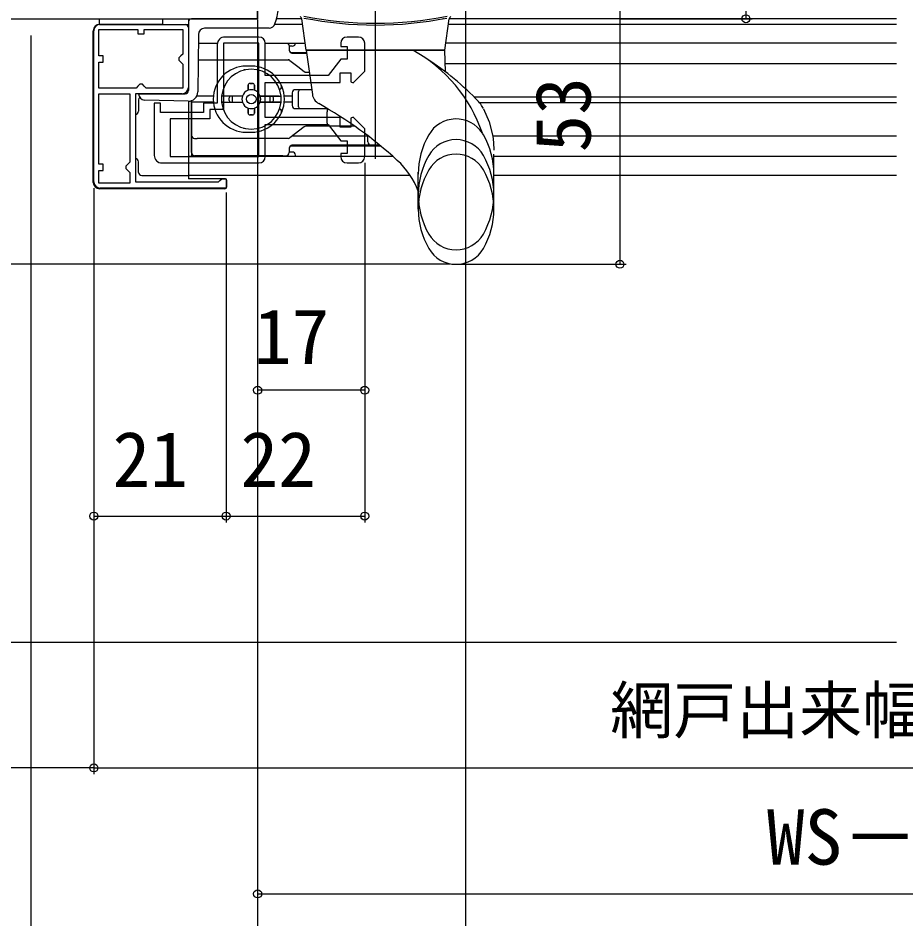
# Model space of a CAD drawing. Units: millimetres, scale not verified. Extents: x -525 to 525, y -783 to 778.
# Drawn here: x -363 to -222.1, y -639.5 to -496.6 of the extents above; entities that cross this region are included whole.
import ezdxf
from ezdxf.enums import TextEntityAlignment as Align

# ---------------------------------------------------------------- set-up
doc = ezdxf.new("R2010")
doc.units = ezdxf.units.MM
doc.header["$LTSCALE"] = 4
for name, color, linetype in [('0-3_YKK_11', 7, 'Continuous'), ('0-4_YKK_11E', 7, 'Continuous'), ('0-5_YKK_12', 2, 'Continuous'), ('0-6_YKK_13', 4, 'Continuous'), ('0-8_YKK_D', 6, 'Continuous'), ('0-A_YSS_K', 3, 'Continuous')]:
    doc.layers.add(name, color=color, linetype=linetype)
doc.styles.add('ＭＳ ゴシック', font='')
doc.styles.get('ＭＳ ゴシック').set_extended_font_data('MS Gothic')

msp = doc.modelspace()

# ---------------------------------------------------------------- linework, layer by layer
at = {"layer": '0-3_YKK_11'}
msp.add_line((-351, -522.6), (-351, -498.6), dxfattribs=at)
for points in [[(-381, -382.7), (-381, -443.3), (-409, -443.3), (-409, -446.7), (-407.1, -446.7), (-406.6, -446.2), (-406.1, -445.7), (-381, -445.7), (-381, -496.7), (-379.5, -496.7), (-379.5, -509.2), (-381, -509.2), (-381, -511.7), (-377, -511.7), (-377, -496.7), (-325, -496.7), (-325, -494.9), (-327, -494.9), (-327, -486.7), (-330.3, -486.7)], [(-350, -497.6), (-336, -497.6), (-336, -507.6)], [(-337, -508.6), (-344.4, -508.6), (-344.4, -522.6), (-331.2, -522.6), (-331, -522.4), (-330.7, -522.1), (-330, -522.1), (-330, -523.6), (-350, -523.6)]]:
    msp.add_lwpolyline(points, dxfattribs=at)
for points in [[(-344.3, -507.7), (-350.2, -507.7), (-350.2, -503.6), (-349.5, -503.6), (-349.5, -502.6), (-350.2, -502.6), (-350.2, -498.4), (-344, -498.4), (-344, -499.1), (-343, -499.1), (-343, -498.4), (-336.9, -498.4), (-336.9, -502.3), (-337.2, -502.6), (-337.5, -502.9), (-337.5, -503.3), (-337.2, -503.6), (-336.9, -503.9), (-336.9, -507.7), (-342.7, -507.7), (-343, -507.4), (-343.3, -507.1), (-343.7, -507.1), (-344, -507.4)], [(-345.3, -508.6), (-345.3, -519.5), (-345.6, -519.8), (-345.9, -520.1), (-345.9, -520.5), (-345.6, -520.8), (-345.3, -521.1), (-345.3, -522.8), (-350.2, -522.8), (-350.2, -520.8), (-349.5, -520.8), (-349.5, -519.8), (-350.2, -519.8), (-350.2, -508.6)]]:
    msp.add_lwpolyline(points, close=True, dxfattribs=at)
for centre, start, end in [((-350, -498.6), 90.00001, 179.99999), ((-337, -507.6), 270.00001, 359.99999), ((-350, -522.6), 180.00001, 269.99999)]:
    msp.add_arc(centre, 1, start, end, dxfattribs=at)
at = {"layer": '0-4_YKK_11E'}
for p, q in [((-324.8, -499.6), (-330.2, -499.6)), ((-309, -499.6), (-310.8, -499.6)), ((-340.2, -519.6), (-324.8, -519.6)), ((-310.8, -519.6), (-309, -519.6))]:
    msp.add_line(p, q, dxfattribs=at)
for points in [[(-331.4, -500.8), (-331.4, -510.1), (-333.6, -510.1), (-333.6, -511.6), (-340.4, -511.6), (-340.4, -510.1), (-341.4, -510.1), (-341.4, -518.4)], [(-308, -518.6), (-308, -514.176), (-309.83, -512.346), (-310.2, -512.5), (-310.2, -513.9), (-311.9, -513.9), (-311.9, -512.4), (-323.8, -512.4), (-323.8, -506.8), (-311.9, -506.8), (-311.9, -505.3), (-310.2, -505.3), (-310.2, -506.7), (-309.83, -506.854), (-308, -505.024), (-308, -500.6)], [(-311.8, -500.6), (-311.8, -501.1), (-310.8, -501.1), (-310.8, -503.1), (-311.8, -503.1), (-313.8, -505.7), (-323.8, -505.7), (-323.8, -500.6)], [(-323.8, -518.6), (-323.8, -513.5), (-313.8, -513.5), (-311.8, -516.1), (-310.8, -516.1), (-310.8, -518.1), (-311.8, -518.1), (-311.8, -518.6)]]:
    msp.add_lwpolyline(points, dxfattribs=at)
msp.add_lwpolyline([(-324.8, -518.6), (-324.8, -500.6), (-330.4, -500.6), (-330.4, -511.1), (-332.6, -511.1), (-332.6, -512.6), (-338.9, -512.6), (-338.9, -518.6)], close=True, dxfattribs=at)
for centre, radius, start, end in [((-330.2, -500.8), 1.2, 90.00001, 179.99999), ((-324.8, -500.6), 1, 0.00001, 89.99999), ((-310.8, -500.6), 1, 90.00001, 179.99999), ((-309, -500.6), 1, 0.00001, 89.99999), ((-340.2, -518.4), 1.2, 180.00001, 269.99999), ((-324.8, -518.6), 1, 270.00001, 359.99999), ((-310.8, -518.6), 1, 180.00001, 269.99999), ((-309, -518.6), 1, 270.00001, 359.99999)]:
    msp.add_arc(centre, radius, start, end, dxfattribs=at)
at = {"layer": '0-5_YKK_12'}
for p, q in [((-336, -496.7), (-336, -508.1)), ((-325, -496.7), (-325.501, -496.7)), ((-318.003, -496.7), (-322.021, -496.7)), ((-295.475, -496.7), (-295.597, -496.7)), ((-223.591, -496.7), (-294.597, -496.7)), ((-317.876, -497.6), (-322.288, -497.6)), ((-223.59, -497.6), (-294.723, -497.6)), ((-223.59, -497.6), (-294.723, -497.6)), ((-334.422, -500.6), (-331.396, -500.6)), ((-323.8, -500.6), (-317.454, -500.6)), ((-223.59, -500.6), (-295.145, -500.6)), ((-223.59, -503.85), (-295.224, -503.85)), ((-336, -509.806), (-336, -511.6)), ((-223.59, -509.15), (-290.619, -509.15)), ((-223.59, -510.05), (-289.774, -510.05)), ((-307.503, -515.35), (-319.534, -515.35)), ((-223.59, -515.35), (-287.666, -515.35)), ((-303.52, -518.6), (-336, -518.6)), ((-223.59, -518.6), (-287.499, -518.6)), ((-300.774, -521.6), (-336, -521.6)), ((-223.59, -521.6), (-287.499, -521.6))]:
    msp.add_line(p, q, dxfattribs=at)
at = {"layer": '0-6_YKK_13'}
for p, q in [((-306.3, -518.955), (-306.3, -468.921)), ((-306.3, -518.955), (-306.3, -468.921)), ((-325, -494.165), (-325, -496.7)), ((-336, -497.2), (-336, -508.1)), ((-325, -496.7), (-335.5, -496.7)), ((-317.3, -501.7), (-318.001, -496.713)), ((-295.3, -501.7), (-294.599, -496.713)), ((-351.1, -522.7), (-351.1, -498.6)), ((-350.1, -497.6), (-336.5, -497.6)), ((-336, -498.1), (-336, -508.1)), ((-325, -498.2), (-333.409, -498.2)), ((-323.196, -498.184), (-325, -498.2)), ((-334.409, -499.191), (-334.489, -508.32)), ((-320.003, -500.967), (-320.003, -501.667)), ((-319.503, -501.067), (-320.003, -501.067)), ((-295.3, -501.7), (-317.3, -501.7)), ((-317.3, -501.7), (-316.315, -508.709)), ((-317.3, -501.7), (-295.3, -501.7)), ((-295.179, -505.152), (-295.3, -501.7)), ((-319.803, -502.067), (-317.248, -502.067)), ((-319.589, -502.167), (-317.234, -502.167)), ((-334.444, -503.217), (-320.175, -503.217)), ((-326.003, -504.217), (-326.803, -504.217)), ((-326.973, -504.817), (-327.003, -504.817)), ((-325.003, -504.817), (-325.034, -504.817)), ((-317.503, -505.158), (-317.639, -505.053)), ((-317.503, -505.158), (-316.813, -505.158)), ((-326.503, -507.267), (-326.503, -508.052)), ((-326.503, -508.052), (-326.503, -507.267)), ((-326.203, -506.967), (-325.803, -506.967)), ((-325.803, -506.967), (-326.203, -506.967)), ((-325.503, -507.267), (-325.503, -508.052)), ((-325.503, -508.052), (-325.503, -507.267)), ((-319.503, -508.467), (-319.503, -510.467)), ((-316.419, -507.967), (-319.003, -507.967)), ((-318.503, -510.667), (-318.503, -508.267)), ((-343.9, -509.6), (-343.9, -511.4)), ((-336.028, -509.806), (-342.926, -509.626)), ((-336, -509.807), (-336, -522.1)), ((-335.503, -509.65), (-335.503, -518.6)), ((-335.503, -515.217), (-335.503, -509.65)), ((-332.029, -509.967), (-335.503, -509.967)), ((-332.029, -508.967), (-334.642, -508.967)), ((-327.417, -508.967), (-330.727, -508.967)), ((-330.727, -509.967), (-327.417, -509.967)), ((-327.417, -508.967), (-330.425, -508.967)), ((-329.503, -509.667), (-329.503, -509.267)), ((-329.503, -509.667), (-329.503, -509.267)), ((-329.003, -509.967), (-329.003, -508.967)), ((-324.589, -508.967), (-321.28, -508.967)), ((-321.581, -508.967), (-324.589, -508.967)), ((-324.589, -509.967), (-321.28, -509.967)), ((-321.581, -509.967), (-324.589, -509.967)), ((-323.003, -509.967), (-323.003, -508.967)), ((-322.503, -509.667), (-322.503, -509.267)), ((-322.503, -509.667), (-322.503, -509.267)), ((-319.503, -508.967), (-320.777, -508.967)), ((-319.503, -509.967), (-320.777, -509.967)), ((-289.937, -509.855), (-289.933, -509.862)), ((-326.503, -510.881), (-326.503, -511.667)), ((-326.503, -511.667), (-326.503, -510.881)), ((-325.503, -510.881), (-325.503, -511.667)), ((-325.503, -511.667), (-325.503, -510.881)), ((-319.003, -510.967), (-313.932, -510.967)), ((-326.203, -511.967), (-325.803, -511.967)), ((-325.803, -511.967), (-326.203, -511.967)), ((-327.003, -514.117), (-326.973, -514.117)), ((-325.034, -514.117), (-325.003, -514.117)), ((-317.639, -513.869), (-319.868, -515.611)), ((-313.909, -513.763), (-317.34, -513.763)), ((-309.587, -513.763), (-313.909, -513.763)), ((-335.003, -515.717), (-334.59, -515.717)), ((-320.175, -515.717), (-334.59, -515.717)), ((-326.803, -514.717), (-326.003, -514.717)), ((-307.503, -516.267), (-307.503, -515.284)), ((-320.003, -517.267), (-320.003, -517.967)), ((-319.803, -516.867), (-305.503, -516.867)), ((-308.003, -516.767), (-319.589, -516.767)), ((-305.625, -516.767), (-308.003, -516.767)), ((-321.003, -518.467), (-335.003, -518.467)), ((-321.003, -518.467), (-320.503, -518.467)), ((-319.503, -517.867), (-320.003, -517.867)), ((-287.5, -526.95), (-287.5, -518.2)), ((-343.9, -521.1), (-343.9, -519.4)), ((-343.4, -521.6), (-336, -521.6)), ((-330.2, -522.1), (-336, -522.1)), ((-329.9, -523.4), (-329.9, -522.4)), ((-330.2, -523.7), (-350.1, -523.7))]:
    msp.add_line(p, q, dxfattribs=at)
msp.add_lwpolyline([(-350.1, -497.62), (-350.1, -496.7), (-340.1, -496.7), (-340.1, -497.62)], close=True, dxfattribs=at)
for points in [[(-320.175, -503.217), (-320.003, -503.217), (-319.868, -503.322)], [(-319.868, -503.322), (-318.638, -504.277), (-317.639, -505.053)], [(-343.9, -508.626), (-343.9, -508.6), (-336.5, -508.6)], [(-330.425, -509.967), (-330.54, -509.967), (-330.592, -509.967), (-330.638, -509.967), (-330.675, -509.967), (-330.704, -509.967), (-330.719, -509.967), (-330.727, -509.967)], [(-321.581, -508.967), (-321.466, -508.967), (-321.414, -508.967), (-321.368, -508.967), (-321.331, -508.967), (-321.303, -508.967), (-321.287, -508.967), (-321.28, -508.967)], [(-321.28, -509.967), (-321.287, -509.967), (-321.303, -509.967), (-321.331, -509.967), (-321.368, -509.967), (-321.414, -509.967), (-321.466, -509.967), (-321.581, -509.967)], [(-289.152, -510.977), (-289.253, -510.8), (-289.36, -510.626), (-289.472, -510.456), (-289.591, -510.289), (-289.76, -510.068), (-289.94, -509.854)], [(-289.152, -510.977), (-289.253, -510.8), (-289.36, -510.626), (-289.472, -510.456), (-289.591, -510.289), (-289.76, -510.068), (-289.933, -509.862)], [(-313.952, -513.263), (-313.952, -511.991), (-313.952, -511.467)], [(-289.152, -510.986), (-288.234, -513.068), (-287.671, -515.322), (-287.544, -516.33), (-287.488, -517.544)], [(-335.503, -517.967), (-335.503, -516.217), (-335.503, -515.217)], [(-299.5, -526.95), (-299.5, -524.066), (-299.5, -521.075)]]:
    msp.add_lwpolyline(points, dxfattribs=at)
msp.add_circle((-326.003, -509.467), 0.75, dxfattribs=at)
for centre, radius, start, end in [((-337.125, -492.7), 15.625, 342.14445, 17.78352), ((-335.5, -497.2), 0.5, 90, 180), ((-323.204, -497.184), 1, 270.5, 342.14445), ((-318.496, -496.783), 0.5, 8, 60.10277), ((-306.3, -439.62), 57.8, 258.63714, 281.36286), ((-306.3, -439.9), 57.8, 258.68311, 281.31689), ((-294.104, -496.783), 0.5, 119.89723, 172), ((-350.1, -498.6), 1, 90, 180), ((-336.5, -498.1), 0.5, 360, 90), ((-333.409, -499.2), 1, 90, 179.5), ((-320.503, -500.967), 0.5, 0, 47.15597), ((-319.503, -501.667), 0.5, 180, 270), ((-319.503, -500.567), 0.5, 270, 320.92905), ((-319.503, -500.567), 0.5, 320.92905, 356.17022), ((-311.93, -522.61), 23.9, 18.95566, 61.0326), ((-321.18, -539.4), 43, 43.40017, 57.51539), ((-326.803, -509.467), 5.25, 90, 270), ((-326.003, -509.467), 5.25, 270, 90), ((-320.175, -503.717), 0.5, 52.16211, 90), ((-326.003, -509.467), 4.75, 6.04233, 173.95767), ((-327.003, -505.317), 0.5, 90, 120.18877), ((-325.003, -505.317), 0.5, 59.81123, 90), ((-317.332, -504.658), 0.5, 232.16211, 270), ((-326.203, -507.267), 0.3, 90, 180), ((-326.203, -507.267), 0.3, 90, 180), ((-325.803, -507.267), 0.3, 360, 90), ((-325.803, -507.267), 0.3, 0, 90), ((-321.695, -507.467), 0.5, 291.8841, 24.90106), ((-342.9, -508.626), 1, 180, 268.5), ((-336.5, -508.1), 0.5, 270, 0), ((-335.989, -508.307), 1.5, 268.5, 359.5), ((-326.003, -509.467), 1.5, 109.47123, 160.52878), ((-326.003, -509.467), 1.5, 70.52877, 109.47123), ((-326.003, -509.467), 1.5, 19.47122, 70.52877), ((-319.003, -508.467), 0.5, 90, 180), ((-318.203, -508.267), 0.3, 90, 180), ((-314.334, -508.431), 2, 188, 240.85713), ((-343.4, -509.6), 0.5, 128.62309, 180), ((-326.003, -509.467), 4.75, 173.95767, 186.04233), ((-326.003, -509.467), 4.75, 186.04233, 353.95767), ((-329.203, -509.267), 0.3, 90, 180), ((-329.203, -509.267), 0.3, 90, 180), ((-329.203, -509.667), 0.3, 180, 270), ((-329.203, -509.667), 0.3, 180, 270), ((-326.003, -509.467), 1.5, 160.52878, 199.47122), ((-326.003, -509.467), 1.5, 199.47122, 250.52877), ((-326.003, -509.467), 1.5, 289.47123, 340.52878), ((-326.003, -509.467), 1.5, 340.52878, 19.47122), ((-322.803, -509.267), 0.3, 0, 90), ((-322.803, -509.267), 0.3, 360, 90), ((-322.803, -509.667), 0.3, 270, 0), ((-322.803, -509.667), 0.3, 270, 0), ((-326.003, -509.467), 4.75, 353.95767, 6.04233), ((-347.45, -567.823), 66, 47.46476, 60.85713), ((-344.4, -511.4), 0.5, 270, 360), ((-326.003, -509.467), 1.5, 250.52877, 289.47123), ((-326.203, -511.667), 0.3, 180, 270), ((-326.203, -511.667), 0.3, 180, 270), ((-325.803, -511.667), 0.3, 270, 0), ((-325.803, -511.667), 0.3, 270, 0), ((-321.695, -511.467), 0.5, 335.09894, 68.1159), ((-319.003, -510.467), 0.5, 180, 270), ((-318.203, -510.667), 0.3, 180, 270), ((-293.5, -517.611), 5, 33.24149, 150.13717), ((-327.003, -513.617), 0.5, 239.81123, 270), ((-325.003, -513.617), 0.5, 270, 300.18877), ((-317.331, -514.263), 0.5, 90, 128.0083), ((-335.003, -515.217), 0.5, 180, 270), ((-320.175, -515.217), 0.5, 270, 308.0083), ((-286.969, -521.361), 12.531, 150.13717, 180), ((-293.5, -520.901), 5, 29.86283, 150.13717), ((-293.5, -517.611), 5, 29.86283, 33.24149), ((-300.031, -521.361), 12.531, 0, 29.86283), ((-319.503, -517.267), 0.5, 90, 180), ((-307.003, -516.267), 0.5, 180, 270), ((-344.4, -519.4), 0.5, 360, 90), ((-335.003, -517.967), 0.5, 180, 270), ((-320.503, -517.967), 0.5, 270, 0), ((-319.503, -518.367), 0.5, 0, 90), ((-319.503, -518.367), 0.5, 332.17373, 0), ((-286.969, -524.651), 12.531, 150.13717, 209.86283), ((-293.5, -523.2), 5, 29.86283, 150.13717), ((-300.031, -524.651), 12.531, 330.13717, 29.86283), ((-311.619, -528.769), 13, 21.21039, 47.46476), ((-343.4, -521.1), 0.5, 180, 270), ((-286.969, -526.95), 12.531, 150.13717, 180), ((-300.031, -526.95), 12.531, 0, 29.86283), ((-350.1, -522.7), 1, 180, 270), ((-330.2, -522.4), 0.3, 360, 90), ((-330.2, -523.4), 0.3, 270, 360), ((-286.969, -526.95), 12.531, 180, 209.86283), ((-300.031, -526.95), 12.531, 330.13717, 0), ((-293.5, -528.401), 5, 209.86283, 330.13717), ((-293.5, -530.7), 5, 209.86283, 330.13717)]:
    msp.add_arc(centre, radius, start, end, dxfattribs=at)
for centre, major_axis, start_param, end_param in [((-313.909, -511.467), (0, 0.5), 6.2831853, 7.8539816), ((-313.909, -513.263), (0, -0.5), 4.712389, 6.2831853)]:
    msp.add_ellipse(centre, major_axis=major_axis, ratio=0.087489, start_param=start_param, end_param=end_param, dxfattribs=at)
at = {"layer": '0-8_YKK_D'}
for p, q in [((-247.5, -381.7), (-247.5, -496.7)), ((-292.001, -481.815), (-292.001, -656.7)), ((-267.5, -482.7), (-267.5, -535.7)), ((-325, -496.8), (-325, -636.7)), ((-325, -496.8), (-325, -556.7)), ((-325, -497.063), (-325, -656.7)), ((-267.5, -496.7), (-246.5, -496.7)), ((-361, -499.351), (-361, -716.7)), ((-361, -500.351), (-361, -656.7)), ((-325, -499.272), (-325, -656.7)), ((-361, -516.7), (-361, -716.7)), ((-308, -519.6), (-308, -576.7)), ((-308, -520.6), (-308, -556.7)), ((-351, -523.6), (-351, -576.7)), ((-330, -524.3), (-330, -576.7)), ((-330, -527.291), (-330, -576.7)), ((-351, -527.876), (-351, -616.7)), ((-351, -533.188), (-351, -616.7)), ((-294.499, -535.7), (-470, -535.7)), ((-293.499, -535.7), (-266.5, -535.7)), ((-308, -555.7), (-325, -555.7)), ((-351, -575.7), (-330, -575.7)), ((-330, -575.7), (-308, -575.7)), ((-351, -615.7), (-381, -615.7)), ((-351, -615.7), (-51, -615.7)), ((-325, -635.7), (-97, -635.7))]:
    msp.add_line(p, q, dxfattribs=at)
for centre in [(-247.5, -496.7), (-267.5, -535.7), (-325, -555.7), (-308, -555.7), (-351, -575.7), (-330, -575.7), (-330, -575.7), (-308, -575.7), (-351, -615.7), (-351, -615.7), (-325, -635.7)]:
    msp.add_circle(centre, 0.637, dxfattribs=at)
at = {"layer": '0-A_YSS_K'}
msp.add_line((-381.003, -595.7), (-223.591, -595.7), dxfattribs=at)

# ---------------------------------------------------------------- texts
at = {"layer": '0-8_YKK_D', "style": 'ＭＳ ゴシック'}
msp.add_text('53', height=8.798, rotation=90, dxfattribs=at).set_placement((-269.5, -517.927), align=Align.BOTTOM_LEFT)
for s, height, p in [('17', 8.798, (-325.602, -554.2)), ('21', 8.798, (-348.034, -573.7)), ('22', 8.798, (-327.727, -573.7)), ('網戸出来幅＝WS－40', 7.331, (-269.04, -612.393)), ('WS－112', 8.798, (-244.17, -633.7))]:
    msp.add_text(s, height=height, dxfattribs=at).set_placement(p, align=Align.BOTTOM_LEFT)

doc.saveas('drawing.dxf')
